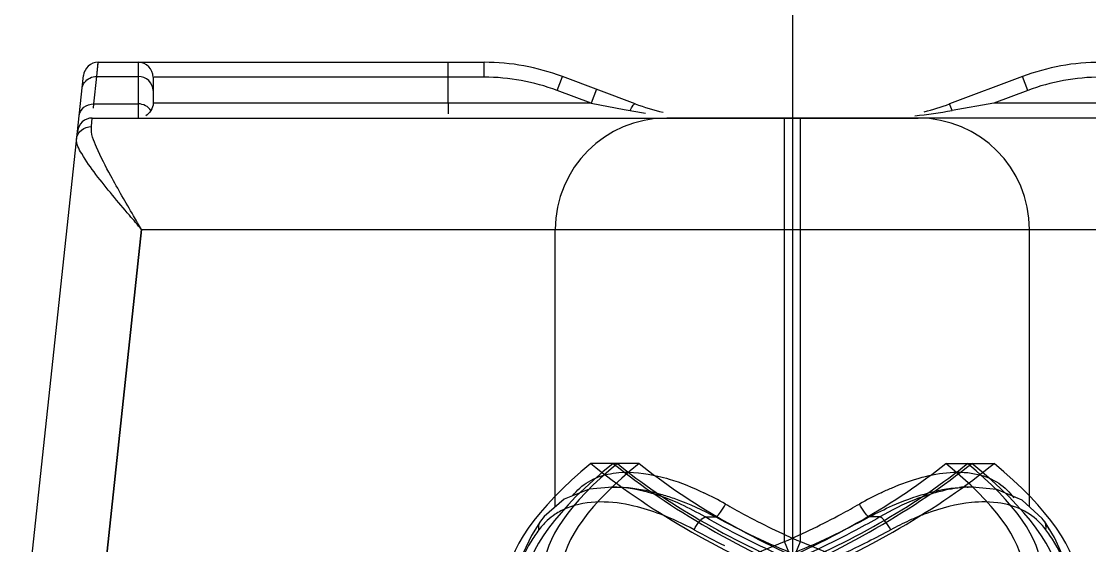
# Model space of a CAD drawing. Header units: millimetres. Extents: x -97344 to -49824, y -57049 to -40247.
# Drawn here: x -64300.05 to -64285.66, y -49580.85 to -49573.8 of the extents above; entities that cross this region are included whole.
import ezdxf

# ---------------------------------------------------------------- set-up
doc = ezdxf.new("R2010")
doc.units = ezdxf.units.MM
doc.header["$LTSCALE"] = 200
doc.linetypes.add('DOT_CENTER', pattern=[14, 12, -1, 0, -1])
for name, color, linetype in [('03___PRT_ALL_CURVES', 7, 'Continuous'), ('1', 7, 'Continuous'), ('DIM', 3, 'Continuous'), ('LAY0001', 7, 'Continuous'), ('LAY0002', 7, 'Continuous')]:
    doc.layers.add(name, color=color, linetype=linetype)

# ---------------------------------------------------------------- blocks, each defined once
blk = doc.blocks.new('Top1', base_point=(668.75, -75.52))
at = {"layer": '1', "color": 1, "linetype": 'DOT_CENTER'}
for p, q in [((418.75, 43.169), (418.75, -93.98)), ((918.75, 43.169), (918.75, -93.98))]:
    blk.add_line(p, q, dxfattribs=at)
blk = doc.blocks.new('*U1466')
blk.add_blockref('Top1', (0, -50.114))
blk = doc.blocks.new('*U1467')
at = {"layer": 'DIM', "color": 0, "linetype": 'ByBlock', "lineweight": -2, "transparency": 16777216}
for p in [(5000, 0), (5500, 0)]:
    blk.add_blockref('*U1466', p, dxfattribs=at)
blk = doc.blocks.new('2250')
at = {"layer": '03___PRT_ALL_CURVES', "color": 7, "linetype": 'Continuous'}
blk.add_line((-45096.543, -64399.34), (-45098.053, -64413.465), dxfattribs=at)
at = {"layer": 'LAY0001', "color": 7, "linetype": 'Continuous'}
for p, q in [((-45097.147, -64397.281), (-45097.128, -64397.09)), ((-45097.147, -64397.281), (-45097.128, -64397.095)), ((-45097.128, -64397.09), (-45091.932, -64397.09)), ((-45096.588, -64397.09), (-45096.588, -64397.834)), ((-45092.416, -64397.29), (-45092.416, -64397.09)), ((-45091.932, -64397.29), (-45091.932, -64397.09)), ((-45584.683, -64397.281), (-45585.664, -64397.649)), ((-45584.613, -64397.468), (-45584.683, -64397.281)), ((-45099.048, -64413.358), (-45097.327, -64397.268)), ((-45097.327, -64397.273), (-45097.327, -64397.268)), ((-45097.186, -64397.649), (-45097.147, -64397.281)), ((-45097.147, -64397.281), (-45096.588, -64397.281)), ((-45096.388, -64397.29), (-45096.388, -64397.64)), ((-45091.932, -64397.29), (-45096.375, -64397.29)), ((-45092.416, -64397.64), (-45092.416, -64397.29)), ((-45090.949, -64397.468), (-45090.878, -64397.281)), ((-45089.897, -64397.649), (-45090.878, -64397.281)), ((-45584.613, -64397.468), (-45585.071, -64397.64)), ((-45090.491, -64397.64), (-45090.949, -64397.468)), ((-45090.421, -64397.452), (-45090.491, -64397.64)), ((-45585.631, -64397.738), (-45585.664, -64397.649)), ((-45585.071, -64397.64), (-45585.631, -64397.738)), ((-45585.479, -64397.711), (-45585.553, -64397.724)), ((-45579.174, -64397.64), (-45585.071, -64397.64)), ((-45097.193, -64397.707), (-45097.186, -64397.649)), ((-45097.186, -64397.649), (-45096.588, -64397.649)), ((-45090.491, -64397.64), (-45096.388, -64397.64)), ((-45092.416, -64397.64), (-45092.416, -64397.781)), ((-45090.491, -64397.64), (-45090.045, -64397.723)), ((-45090.045, -64397.723), (-45089.967, -64397.738)), ((-45578.353, -64397.84), (-45589.474, -64397.84)), ((-45587.674, -64403.538), (-45587.674, -64397.84)), ((-45097.219, -64397.955), (-45097.208, -64397.843)), ((-45097.219, -64397.955), (-45097.208, -64397.843)), ((-45097.208, -64397.843), (-45097.208, -64397.84)), ((-45097.208, -64397.84), (-45086.088, -64397.84)), ((-45087.888, -64403.538), (-45087.888, -64397.84)), ((-45590.974, -64403.07), (-45590.974, -64399.34)), ((-45590.974, -64399.34), (-45579.04, -64399.34)), ((-45097.439, -64407.717), (-45096.543, -64399.34)), ((-45096.543, -64399.34), (-45084.588, -64399.34)), ((-45084.588, -64403.069), (-45084.588, -64399.34)), ((-45590.219, -64402.804), (-45590.149, -64402.804)), ((-45590.205, -64402.804), (-45590.219, -64402.804)), ((-45590.148, -64402.804), (-45590.128, -64402.804)), ((-45085.428, -64402.804), (-45085.413, -64402.804)), ((-45085.342, -64402.804), (-45085.413, -64402.804)), ((-45085.342, -64402.804), (-45085.36, -64402.804)), ((-45085.027, -64402.838), (-45085.36, -64402.804)), ((-45085.016, -64403.016), (-45085.185, -64403.004)), ((-45588.958, -64403.206), (-45588.814, -64403.206)), ((-45086.603, -64403.206), (-45086.747, -64403.206)), ((-45084.39, -64403.263), (-45084.417, -64403.226)), ((-45084.389, -64403.263), (-45084.39, -64403.262)), ((-45084.323, -64403.368), (-45084.389, -64403.263)), ((-45084.251, -64403.483), (-45084.389, -64403.263)), ((-45587.744, -64403.711), (-45587.674, -64403.538)), ((-45587.674, -64403.538), (-45580.009, -64406.667)), ((-45095.575, -64406.676), (-45087.888, -64403.538)), ((-45087.817, -64403.711), (-45087.888, -64403.538))]:
    blk.add_line(p, q, dxfattribs=at)
for points in [[(-45590.205, -64402.804), (-45590.516, -64402.834), (-45590.853, -64402.965)], [(-45084.417, -64403.226), (-45084.687, -64402.979), (-45085.027, -64402.838)], [(-45590.853, -64402.965), (-45591.123, -64403.199), (-45591.171, -64403.262)], [(-45591.172, -64403.263), (-45591.294, -64403.455), (-45591.406, -64403.692), (-45591.463, -64403.908)], [(-45084.088, -64404.041), (-45084.097, -64403.919), (-45084.149, -64403.71), (-45084.251, -64403.483)]]:
    blk.add_lwpolyline(points, dxfattribs=at)
for centre, radius, start, end in [((-45583.63, -64400.09), 3, 90, 110.556), ((-45097.128, -64397.29), 0.2, 90, 173.8953), ((-45096.588, -64397.29), 0.2, 0, 90), ((-45091.932, -64400.09), 3, 69.444, 90), ((-45583.63, -64400.09), 2.8, 90, 110.556), ((-45091.932, -64400.09), 2.8, 69.444, 90), ((-45586.805, -64391.315), 6.529, 275.8973, 280.357), ((-45586.718, -64394.84), 3, 283.6991, 290.556), ((-45088.921, -64392.154), 5.681, 259.3896, 261.4945), ((-45088.844, -64394.84), 3, 249.444, 256.9407), ((-45589.474, -64399.34), 1.5, 90, 180), ((-45097.208, -64398.04), 0.2, 90, 173.8953), ((-45086.088, -64399.34), 1.5, 0, 90), ((-45085.411, -64404.439), 1.635, 90.5851, 94.1921), ((-45590.863, -64406.836), 4.384, 60.1684, 64.4715), ((-45084.696, -64406.84), 4.389, 115.533, 119.8281), ((-45085.103, -64405.548), 2.772, 106.7907, 111.5606), ((-45085.198, -64405.242), 2.452, 104.4416, 106.7421), ((-45590.491, -64403.895), 0.872, 123.682, 132.7115), ((-45583.542, -64393.426), 11.11, 241.673, 247.7766), ((-45092.019, -64393.425), 11.111, 292.2234, 298.3269), ((-45084.792, -64406.365), 3.418, 110.2556, 114.5003), ((-45590.453, -64403.932), 0.925, 137.0109, 143.2594), ((-45590.48, -64403.907), 0.888, 132.7211, 136.9864), ((-45583.425, -64392.933), 11.89, 241.4678, 243.6956), ((-45084.597, -64406.794), 3.889, 114.4855, 118.5756), ((-45086.194, -64404.744), 2.28, 34.4626, 36.7896)]:
    blk.add_arc(centre, radius, start, end, dxfattribs=at)
for points in [[(-45097.346, -64397.447), (-45097.339, -64397.387), (-45097.295, -64397.327), (-45097.241, -64397.301)], [(-45097.241, -64397.301), (-45097.212, -64397.287), (-45097.179, -64397.28), (-45097.147, -64397.281)], [(-45096.418, -64397.738), (-45096.453, -64397.684), (-45096.524, -64397.649), (-45096.588, -64397.649)], [(-45096.418, -64397.738), (-45096.435, -64397.766), (-45096.46, -64397.792), (-45096.488, -64397.81)], [(-45096.388, -64397.64), (-45096.388, -64397.674), (-45096.399, -64397.709), (-45096.418, -64397.738)], [(-45590.527, -64402.732), (-45590.447, -64402.684), (-45590.358, -64402.651), (-45590.268, -64402.631)], [(-45590.741, -64402.921), (-45590.682, -64402.846), (-45590.609, -64402.78), (-45590.527, -64402.732)], [(-45590.82, -64403.088), (-45590.874, -64403.11), (-45590.926, -64403.138), (-45590.975, -64403.17)], [(-45086.122, -64402.97), (-45086.288, -64403.035), (-45086.449, -64403.115), (-45086.603, -64403.206)], [(-45589.104, -64403.379), (-45589.25, -64403.299), (-45589.402, -64403.228), (-45589.557, -64403.169)], [(-45084.367, -64403.379), (-45084.428, -64403.298), (-45084.503, -64403.225), (-45084.588, -64403.169)], [(-45591.194, -64403.379), (-45591.202, -64403.34), (-45591.195, -64403.295), (-45591.172, -64403.263)], [(-45086.457, -64403.379), (-45086.477, -64403.339), (-45086.501, -64403.301), (-45086.53, -64403.267)], [(-45084.367, -64403.379), (-45084.36, -64403.34), (-45084.367, -64403.295), (-45084.389, -64403.263)]]:
    blk.add_open_spline(points, degree=3, dxfattribs=at)
for points, knots in [([(-45096.388, -64397.468), (-45096.388, -64397.42), (-45096.434, -64397.318), (-45096.537, -64397.281), (-45096.588, -64397.281)], [0, 0, 0, 0, 0.488377, 1, 1, 1, 1]), ([(-45097.385, -64397.815), (-45097.38, -64397.77), (-45097.331, -64397.679), (-45097.234, -64397.648), (-45097.186, -64397.649)], [0, 0, 0, 0, 0.488854, 1, 1, 1, 1]), ([(-45089.967, -64397.738), (-45089.956, -64397.714), (-45089.94, -64397.686), (-45089.908, -64397.644), (-45089.897, -64397.649)], [0, 0, 0, 0, 0.693637, 1, 1, 1, 1]), ([(-45097.418, -64398.118), (-45097.413, -64398.074), (-45097.363, -64397.984), (-45097.266, -64397.954), (-45097.219, -64397.955)], [0, 0, 0, 0, 0.486422, 1, 1, 1, 1]), ([(-45096.96, -64398.616), (-45097.028, -64398.491), (-45097.132, -64398.283), (-45097.228, -64398.05), (-45097.219, -64397.955)], [0, 0, 0, 0, 0.598818, 1, 1, 1, 1]), ([(-45097.158, -64398.599), (-45097.227, -64398.509), (-45097.328, -64398.364), (-45097.425, -64398.188), (-45097.418, -64398.118)], [0, 0, 0, 0, 0.617604, 1, 1, 1, 1]), ([(-45096.543, -64399.34), (-45096.598, -64399.276), (-45096.806, -64399.032), (-45097.014, -64398.787), (-45097.158, -64398.599)], [0, 0, 0, 0, 0.262972, 1, 1, 1, 1]), ([(-45096.543, -64399.34), (-45096.579, -64399.278), (-45096.721, -64399.038), (-45096.861, -64398.797), (-45096.96, -64398.616)], [0, 0, 0, 0, 0.257805, 1, 1, 1, 1]), ([(-45590.268, -64402.631), (-45590.218, -64402.62), (-45589.993, -64402.587), (-45589.763, -64402.616), (-45589.591, -64402.656)], [0, 0, 0, 0, 0.22503, 1, 1, 1, 1]), ([(-45589.591, -64402.656), (-45589.541, -64402.668), (-45589.329, -64402.725), (-45589.125, -64402.808), (-45588.974, -64402.88)], [0, 0, 0, 0, 0.237795, 1, 1, 1, 1]), ([(-45086.034, -64402.672), (-45085.791, -64402.608), (-45085.421, -64402.561), (-45084.998, -64402.732), (-45084.855, -64402.872), (-45084.8, -64402.948)], [0, 0, 0, 0, 0.563155, 0.789685, 1, 1, 1, 1]), ([(-45588.958, -64403.206), (-45589.063, -64403.145), (-45589.45, -64402.941), (-45589.887, -64402.807), (-45590.205, -64402.804)], [0, 0, 0, 0, 0.275501, 1, 1, 1, 1]), ([(-45590.128, -64402.804), (-45590.082, -64402.804), (-45589.881, -64402.816), (-45589.683, -64402.86), (-45589.535, -64402.904)], [0, 0, 0, 0, 0.231148, 1, 1, 1, 1]), ([(-45086.747, -64403.206), (-45086.644, -64403.151), (-45086.26, -64402.965), (-45085.841, -64402.831), (-45085.531, -64402.808)], [0, 0, 0, 0, 0.272513, 1, 1, 1, 1]), ([(-45086.588, -64402.88), (-45086.542, -64402.858), (-45086.362, -64402.776), (-45086.175, -64402.709), (-45086.034, -64402.672)], [0, 0, 0, 0, 0.25995, 1, 1, 1, 1]), ([(-45085.36, -64402.804), (-45085.396, -64402.804), (-45085.547, -64402.811), (-45085.697, -64402.839), (-45085.809, -64402.867)], [0, 0, 0, 0, 0.237563, 1, 1, 1, 1]), ([(-45589.535, -64402.904), (-45589.475, -64402.922), (-45589.228, -64403.004), (-45588.989, -64403.113), (-45588.814, -64403.206)], [0, 0, 0, 0, 0.23961, 1, 1, 1, 1]), ([(-45589.557, -64403.169), (-45589.674, -64403.125), (-45590.077, -64402.997), (-45590.541, -64402.972), (-45590.82, -64403.088)], [0, 0, 0, 0, 0.292097, 1, 1, 1, 1]), ([(-45588.814, -64403.206), (-45588.787, -64403.192), (-45588.739, -64403.133), (-45588.701, -64403.071), (-45588.682, -64403.032)], [0, 0, 0, 0, 0.410358, 1, 1, 1, 1]), ([(-45588.682, -64403.032), (-45588.602, -64403.078), (-45588.273, -64403.261), (-45587.934, -64403.425), (-45587.674, -64403.538)], [0, 0, 0, 0, 0.245983, 1, 1, 1, 1]), ([(-45087.888, -64403.538), (-45087.628, -64403.425), (-45087.289, -64403.261), (-45086.96, -64403.078), (-45086.879, -64403.032)], [0, 0, 0, 0, 0.754012, 1, 1, 1, 1]), ([(-45086.747, -64403.206), (-45086.774, -64403.192), (-45086.822, -64403.133), (-45086.86, -64403.071), (-45086.879, -64403.032)], [0, 0, 0, 0, 0.410358, 1, 1, 1, 1]), ([(-45085.185, -64403.004), (-45085.246, -64403.003), (-45085.516, -64403.017), (-45085.78, -64403.087), (-45085.975, -64403.158)], [0, 0, 0, 0, 0.229044, 1, 1, 1, 1]), ([(-45084.588, -64403.169), (-45084.618, -64403.149), (-45084.75, -64403.073), (-45084.901, -64403.031), (-45085.016, -64403.016)], [0, 0, 0, 0, 0.237348, 1, 1, 1, 1]), ([(-45589.104, -64403.379), (-45589.085, -64403.339), (-45589.044, -64403.276), (-45588.988, -64403.217), (-45588.958, -64403.206)], [0, 0, 0, 0, 0.582162, 1, 1, 1, 1]), ([(-45587.603, -64403.867), (-45587.722, -64403.819), (-45588.184, -64403.62), (-45588.633, -64403.392), (-45588.958, -64403.206)], [0, 0, 0, 0, 0.25475, 1, 1, 1, 1]), ([(-45086.603, -64403.206), (-45086.71, -64403.267), (-45087.15, -64403.51), (-45087.606, -64403.723), (-45087.959, -64403.867)], [0, 0, 0, 0, 0.243708, 1, 1, 1, 1]), ([(-45086.53, -64403.267), (-45086.536, -64403.259), (-45086.557, -64403.236), (-45086.582, -64403.214), (-45086.603, -64403.206)], [0, 0, 0, 0, 0.304772, 1, 1, 1, 1]), ([(-45591.194, -64403.379), (-45591.233, -64403.43), (-45591.357, -64403.612), (-45591.455, -64403.823), (-45591.47, -64403.979)], [0, 0, 0, 0, 0.290955, 1, 1, 1, 1]), ([(-45086.457, -64403.379), (-45086.558, -64403.434), (-45086.974, -64403.652), (-45087.403, -64403.846), (-45087.733, -64403.979)], [0, 0, 0, 0, 0.243799, 1, 1, 1, 1]), ([(-45084.088, -64404.04), (-45084.088, -64403.995), (-45084.114, -64403.784), (-45084.22, -64403.591), (-45084.313, -64403.454)], [0, 0, 0, 0, 0.213846, 1, 1, 1, 1])]:
    blk.add_open_spline(points, degree=3, knots=knots, dxfattribs=at)
at = {"layer": 'LAY0002', "color": 7, "linetype": 'Continuous'}
for p, q in [((-45589.845, -64402.485), (-45590.495, -64402.485)), ((-45085.716, -64402.485), (-45085.067, -64402.485))]:
    blk.add_line(p, q, dxfattribs=at)
for centre, major_axis, ratio, start_param, end_param in [((-45587.674, -64402.485), (3.897, 1.837), 0.346526, 2.204771, 2.990169), ((-45587.433, -64402.485), (3.898, 1.862), 0.337465, 2.18592, 2.971318), ((-45587.674, -64402.485), (3.403, 1.604), 0.346526, 2.204771, 2.990169), ((-45587.433, -64402.485), (3.404, 1.626), 0.337465, 2.18592, 2.971318), ((-45587.674, -64402.485), (3.897, -1.837), 0.346526, -2.204771, -1.419373), ((-45587.433, -64402.485), (3.898, -1.862), 0.337465, -2.18592, -1.400522), ((-45587.674, -64402.485), (3.403, -1.604), 0.346526, -2.204771, -1.419373), ((-45587.433, -64402.485), (3.404, -1.626), 0.337465, -2.18592, -1.400522), ((-45088.129, -64402.485), (3.898, 1.862), 0.337465, -1.741071, -0.955673), ((-45088.129, -64402.485), (3.404, 1.626), 0.337465, -1.741071, -0.955673), ((-45087.888, -64402.485), (3.403, 1.604), 0.346526, -1.72222, -0.936821), ((-45087.888, -64402.485), (3.897, 1.837), 0.346526, -1.72222, -0.936821), ((-45088.129, -64402.485), (3.404, -1.626), 0.337465, 0.170275, 0.955673), ((-45087.888, -64402.485), (3.403, -1.604), 0.346526, 0.151423, 0.936821), ((-45088.129, -64402.485), (3.898, -1.862), 0.337465, 0.170275, 0.955673), ((-45087.888, -64402.485), (3.897, -1.837), 0.346526, 0.151423, 0.936821)]:
    blk.add_ellipse(centre, major_axis=major_axis, ratio=ratio, start_param=start_param, end_param=end_param, dxfattribs=at)
blk = doc.blocks.new('*U1488')
at = {"layer": 'DIM', "color": 3}
blk.add_blockref('2250', (45347.11, 64440.647), dxfattribs=at)
blk = doc.blocks.new('*U1489')
at = {"layer": 'DIM', "color": 0, "linetype": 'ByBlock', "lineweight": -2, "transparency": 16777216}
for p in [(5000, 0), (5500, 0)]:
    blk.add_blockref('*U1488', p, dxfattribs=at)

msp = doc.modelspace()

# ---------------------------------------------------------------- block references
at = {"layer": 'DIM', "color": 3}
for name, p in [('*U1467', (-69539.665, -49641.82)), ('*U1489', (-69548.994, -49617.903))]:
    msp.add_blockref(name, p, dxfattribs=at)

doc.saveas('drawing.dxf')
